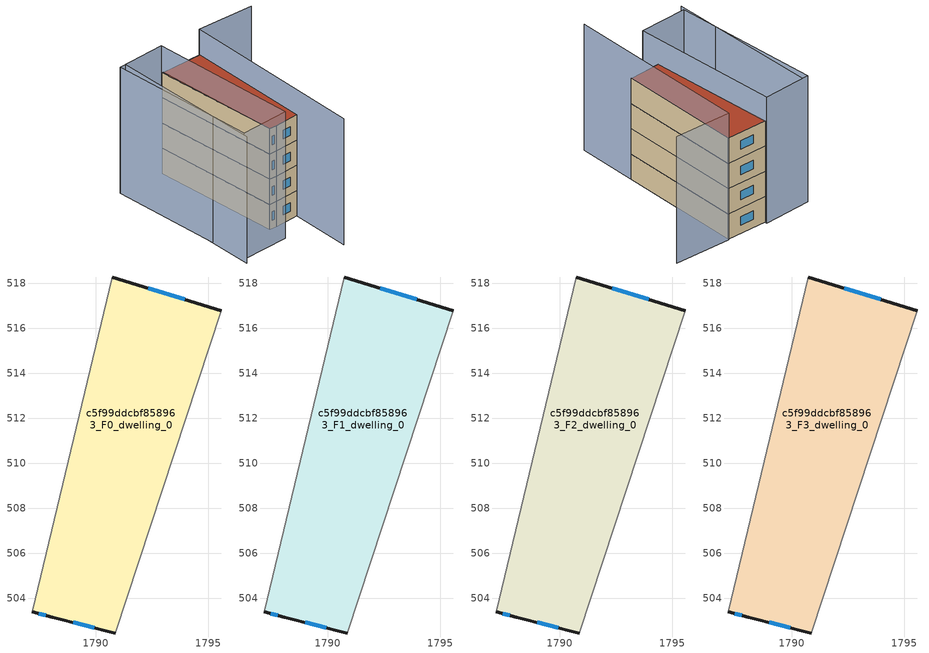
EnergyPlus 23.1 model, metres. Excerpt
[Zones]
c5f99ddcbf858963_F0_dwelling_0
 floor ground (EU_floor_Construction): 1795.58,516.79 1790.88,502.46 1788.08,503.17 1787.18,503.39 1790.73,518.28 z0
 wall outside (EU_wall_Construction): 1787.18,503.39 1788.08,503.17 1790.88,502.46 / 1795.58,516.79 1790.73,518.28 z0:3
 wall adiabatic (EU_wall_Construction): 1790.73,518.28 1787.18,503.39 / 1790.88,502.46 1795.58,516.79 z0:3
 window (EU_Window_Construction): 1787.48,503.32 1787.78,503.24 / 1793.96,517.28 1792.34,517.78 / 1789.01,502.93 1789.94,502.69 z1:2
c5f99ddcbf858963_F1_dwelling_0
 floor to c5f99ddcbf858963_F0_dwelling_0 (EU_floor_Construction): 1795.58,516.79 1790.88,502.46 1788.08,503.17 1787.18,503.39 1790.73,518.28 z3
 wall outside (EU_wall_Construction): 1787.18,503.39 1788.08,503.17 1790.88,502.46 / 1795.58,516.79 1790.73,518.28 z3:6
 wall adiabatic (EU_wall_Construction): 1790.73,518.28 1787.18,503.39 / 1790.88,502.46 1795.58,516.79 z3:6
 window (EU_Window_Construction): 1787.48,503.32 1787.78,503.24 / 1793.96,517.28 1792.34,517.78 / 1789.01,502.93 1789.94,502.69 z4:5
c5f99ddcbf858963_F2_dwelling_0
 floor to c5f99ddcbf858963_F1_dwelling_0 (EU_floor_Construction): 1795.58,516.79 1790.88,502.46 1788.08,503.17 1787.18,503.39 1790.73,518.28 z6
 wall outside (EU_wall_Construction): 1787.18,503.39 1788.08,503.17 1790.88,502.46 / 1795.58,516.79 1790.73,518.28 z6:9
 wall adiabatic (EU_wall_Construction): 1790.73,518.28 1787.18,503.39 / 1790.88,502.46 1795.58,516.79 z6:9
 window (EU_Window_Construction): 1787.48,503.32 1787.78,503.24 / 1793.96,517.28 1792.34,517.78 / 1789.01,502.93 1789.94,502.69 z7:8
c5f99ddcbf858963_F3_dwelling_0
 floor to c5f99ddcbf858963_F2_dwelling_0 (EU_floor_Construction): 1795.58,516.79 1790.88,502.46 1788.08,503.17 1787.18,503.39 1790.73,518.28 z9
 wall outside (EU_wall_Construction): 1787.18,503.39 1788.08,503.17 1790.88,502.46 / 1795.58,516.79 1790.73,518.28 z9:12
 wall adiabatic (EU_wall_Construction): 1790.73,518.28 1787.18,503.39 / 1790.88,502.46 1795.58,516.79 z9:12
 window (EU_Window_Construction): 1787.48,503.32 1787.78,503.24 / 1793.96,517.28 1792.34,517.78 / 1789.01,502.93 1789.94,502.69 z10:11
 roof outside (EU_roof_Construction): 1790.88,502.46 1795.58,516.79 1790.73,518.28 1787.18,503.39 1788.08,503.17 z12
shading: 1788.61,495.55 1795.6,516.85 / 1795.6,516.85 1802.13,514.71 / 1785.99,519.72 1780.58,502.1 / 1781.01,502.67 1785.3,519.94 / 1785.3,519.94 1790.93,518.54 / 1790.93,518.54 1786.65,501.27 / 1786.65,501.27 1781.01,502.67 z0:15
[Building]
EU S2 Campaign: North Axis=0; Terrain=City; Solar Distribution=FullExterior
[Site:Location]
Bologna: Latitude=44.5; Longitude=11.25; Time Zone=1; Elevation=37
[SizingPeriod:WeatherFileDays]
AnnualSizingPeriod: Begin Month=1; Begin Day of Month=1; End Month=12; End Day of Month=31; Day of Week for Start Day=Monday; Use Weather File Daylight Saving Period=No; Use Weather File Rain and Snow Indicators=No
[MATERIAL]
EU_InternalMass_Material: Roughness=MediumRough; Thickness=0.1; Conductivity=1; Density=1800; Specific Heat=900; Thermal Absorptance=0.9; Solar Absorptance=0.7; Visible Absorptance=0.7
[MATERIAL:NOMASS] Roughness=MediumRough; Thermal Absorptance=0.9; Solar Absorptance=0.7; Visible Absorptance=0.7
Name | Thermal Resistance
EU_wall_NoMass | 0.937881
EU_roof_NoMass | 0.548572
EU_floor_NoMass | 0.71348
[WINDOWMATERIAL:SIMPLEGLAZINGSYSTEM]
EU_Window_SimpleGlazing: UFactor=4.25633; Solar Heat Gain Coefficient=0.85; Visible Transmittance=0.85
[CONSTRUCTION]
EU_wall_Construction: EU_wall_NoMass
EU_roof_Construction: EU_roof_NoMass
EU_floor_Construction: EU_floor_NoMass
EU_Window_Construction: EU_Window_SimpleGlazing
EU_InternalMass_Construction: EU_InternalMass_Material
[ZONE] Type=1; Multiplier=1; Ceiling Height=autocalculate; Floor Area=autocalculate; Part of Total Floor Area=Yes
Name | Volume
c5f99ddcbf858963_F0_dwelling_0 | 202.354
c5f99ddcbf858963_F1_dwelling_0; c5f99ddcbf858963_F2_dwelling_0; c5f99ddcbf858963_F3_dwelling_0 | 202.353
[INTERNALMASS] Construction=EU_InternalMass_Construction; Surface Area=67.4507
Name | Zone or ZoneList
c5f99ddcbf858963_F0_dwelling_0_EU_InternalMass | c5f99ddcbf858963_F0_dwelling_0
c5f99ddcbf858963_F1_dwelling_0_EU_InternalMass | c5f99ddcbf858963_F1_dwelling_0
c5f99ddcbf858963_F2_dwelling_0_EU_InternalMass | c5f99ddcbf858963_F2_dwelling_0
c5f99ddcbf858963_F3_dwelling_0_EU_InternalMass | c5f99ddcbf858963_F3_dwelling_0
[OTHEREQUIPMENT] Fuel Type=Electricity; Design Level Calculation Method=Watts/Area; Power per Zone Floor Area=1; Fraction Latent=0; Fraction Radiant=0; Fraction Lost=0; Carbon Dioxide Generation Rate=0; EndUse Subcategory=EU_Step8_InternalGains
Name | Zone or ZoneList or Space or SpaceList | Schedule
EU_Step8_InternalGain_c5f99ddcbf858963_F0_dwelling_0_f000 | c5f99ddcbf858963_F0_dwelling_0 | EU_Step8_GainSchedule_c5f99ddcbf858963_F0_dwelling_0_f000
EU_Step8_InternalGain_c5f99ddcbf858963_F1_dwelling_0_f000 | c5f99ddcbf858963_F1_dwelling_0 | EU_Step8_GainSchedule_c5f99ddcbf858963_F1_dwelling_0_f000
EU_Step8_InternalGain_c5f99ddcbf858963_F2_dwelling_0_f000 | c5f99ddcbf858963_F2_dwelling_0 | EU_Step8_GainSchedule_c5f99ddcbf858963_F2_dwelling_0_f000
EU_Step8_InternalGain_c5f99ddcbf858963_F3_dwelling_0_f000 | c5f99ddcbf858963_F3_dwelling_0 | EU_Step8_GainSchedule_c5f99ddcbf858963_F3_dwelling_0_f000
[ZONEVENTILATION:DESIGNFLOWRATE] Schedule=EU_AlwaysOn; Design Flow Rate Calculation Method=AirChanges/Hour; Air Changes per Hour=0.687892; Ventilation Type=Natural; Fan Pressure Rise=0; Fan Total Efficiency=1; Constant Term Coefficient=1; Temperature Term Coefficient=0; Velocity Term Coefficient=0; Velocity Squared Term Coefficient=0; Minimum Indoor Temperature=-100; Maximum Indoor Temperature=100; Delta Temperature=-100; Minimum Outdoor Temperature=-100; Maximum Outdoor Temperature=100; Maximum Wind Speed=40
Name | Zone or ZoneList or Space or SpaceList
EU_ConstantAir_c5f99ddcbf858963_F0_dwelling_0 | c5f99ddcbf858963_F0_dwelling_0
EU_ConstantAir_c5f99ddcbf858963_F1_dwelling_0 | c5f99ddcbf858963_F1_dwelling_0
EU_ConstantAir_c5f99ddcbf858963_F2_dwelling_0 | c5f99ddcbf858963_F2_dwelling_0
EU_ConstantAir_c5f99ddcbf858963_F3_dwelling_0 | c5f99ddcbf858963_F3_dwelling_0
[HVACTEMPLATE:THERMOSTAT] Constant Heating Setpoint=20; Constant Cooling Setpoint=50
EU_HeatOnly_c5f99ddcbf858963_F0_dwelling_0; EU_HeatOnly_c5f99ddcbf858963_F1_dwelling_0; EU_HeatOnly_c5f99ddcbf858963_F2_dwelling_0; EU_HeatOnly_c5f99ddcbf858963_F3_dwelling_0
[HVACTEMPLATE:ZONE:IDEALLOADSAIRSYSTEM] System Availability Schedule=EU_AlwaysOn; Maximum Heating Supply Air Temperature=50; Minimum Cooling Supply Air Temperature=13; Maximum Heating Supply Air Humidity Ratio=0.0156; Minimum Cooling Supply Air Humidity Ratio=0.0077; Heating Limit=NoLimit; Cooling Limit=NoLimit; Heating Availability Schedule=EU_AlwaysOn; Cooling Availability Schedule=EU_CoolingOff; Dehumidification Control Type=ConstantSensibleHeatRatio; Cooling Sensible Heat Ratio=0.7; Dehumidification Setpoint=60; Humidification Control Type=None; Humidification Setpoint=30; Outdoor Air Method=None; Outdoor Air Flow Rate per Person=0.00944; Outdoor Air Flow Rate per Zone Floor Area=0; Outdoor Air Flow Rate per Zone=0; Demand Controlled Ventilation Type=None; Outdoor Air Economizer Type=NoEconomizer; Heat Recovery Type=None; Sensible Heat Recovery Effectiveness=0.7; Latent Heat Recovery Effectiveness=0.65
Name | Template Thermostat
c5f99ddcbf858963_F0_dwelling_0 | EU_HeatOnly_c5f99ddcbf858963_F0_dwelling_0
c5f99ddcbf858963_F1_dwelling_0 | EU_HeatOnly_c5f99ddcbf858963_F1_dwelling_0
c5f99ddcbf858963_F2_dwelling_0 | EU_HeatOnly_c5f99ddcbf858963_F2_dwelling_0
c5f99ddcbf858963_F3_dwelling_0 | EU_HeatOnly_c5f99ddcbf858963_F3_dwelling_0
[SIZING:ZONE] Zone Cooling Design Supply Air Temperature Input Method=SupplyAirTemperature; Zone Cooling Design Supply Air Temperature=13; Zone Heating Design Supply Air Temperature Input Method=SupplyAirTemperature; Zone Heating Design Supply Air Temperature=50; Zone Cooling Design Supply Air Humidity Ratio=0.008; Zone Heating Design Supply Air Humidity Ratio=0.008; Cooling Design Air Flow Method=DesignDay; Cooling Design Air Flow Rate=0; Cooling Minimum Air Flow per Zone Floor Area=0.000762; Cooling Minimum Air Flow=0; Cooling Minimum Air Flow Fraction=0.2; Heating Design Air Flow Method=DesignDay; Heating Design Air Flow Rate=0; Heating Maximum Air Flow per Zone Floor Area=0.002032; Heating Maximum Air Flow=0.141576; Heating Maximum Air Flow Fraction=0.3; Account for Dedicated Outdoor Air System=No; Dedicated Outdoor Air System Control Strategy=NeutralSupplyAir; Dedicated Outdoor Air Low Setpoint Temperature for Design=autosize; Dedicated Outdoor Air High Setpoint Temperature for Design=autosize; Zone Load Sizing Method=Sensible Load Only No Latent Load; Zone Latent Cooling Design Supply Air Humidity Ratio Input Method=HumidityRatioDifference; Zone Cooling Design Supply Air Humidity Ratio Difference=0.005; Zone Latent Heating Design Supply Air Humidity Ratio Input Method=HumidityRatioDifference; Zone Humidification Design Supply Air Humidity Ratio Difference=0.005
c5f99ddcbf858963_F0_dwelling_0; c5f99ddcbf858963_F1_dwelling_0; c5f99ddcbf858963_F2_dwelling_0; c5f99ddcbf858963_F3_dwelling_0
[SCHEDULE:CONSTANT]
Name | Hourly Value
EU_AlwaysOn | 1
EU_CoolingOff | 0
[SCHEDULE:FILE] Column Number=1; Rows to Skip at Top=0; Number of Hours of Data=8760; Column Separator=Comma; Interpolate to Timestep=No; Minutes per Item=60; Adjust Schedule for Daylight Savings=Yes
Name | File
EU_Step8_GainSchedule_c5f99ddcbf858963_F0_dwelling_0_f000 | ../../schedules/c5f99ddcbf858963/c5f99ddcbf858963_F0_dwelling_0_f000_gain.csv
EU_Step8_GainSchedule_c5f99ddcbf858963_F1_dwelling_0_f000 | ../../schedules/c5f99ddcbf858963/c5f99ddcbf858963_F1_dwelling_0_f000_gain.csv
EU_Step8_GainSchedule_c5f99ddcbf858963_F2_dwelling_0_f000 | ../../schedules/c5f99ddcbf858963/c5f99ddcbf858963_F2_dwelling_0_f000_gain.csv
EU_Step8_GainSchedule_c5f99ddcbf858963_F3_dwelling_0_f000 | ../../schedules/c5f99ddcbf858963/c5f99ddcbf858963_F3_dwelling_0_f000_gain.csv
